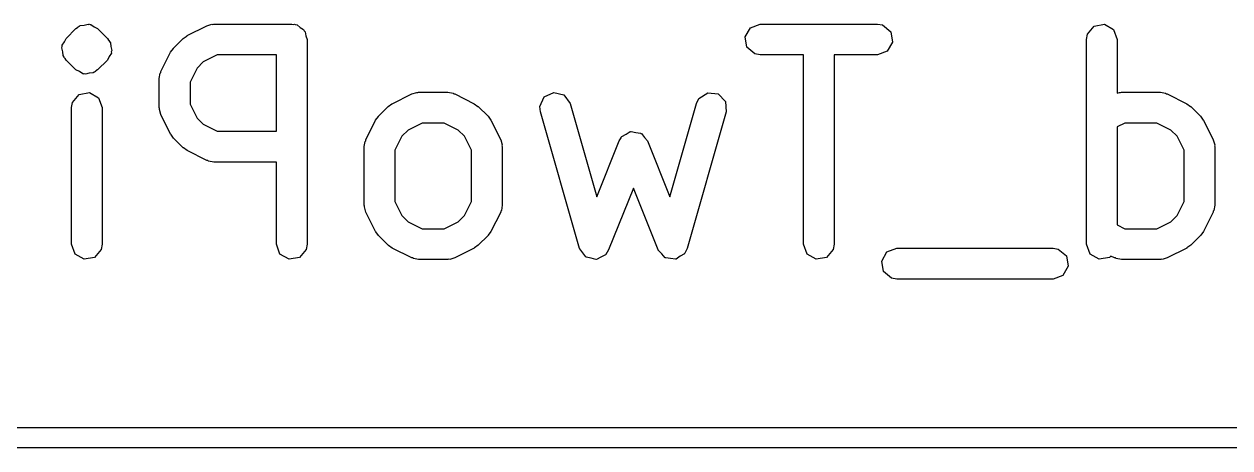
# Model space of a CAD drawing. Extents: x 0.18 to 3.03, y 0.18 to 2.17.
# Drawn here: x 1.4389 to 1.6705, y 1.6128 to 1.6944 of the extents above; entities that cross this region are included whole.
import ezdxf

# ---------------------------------------------------------------- set-up
doc = ezdxf.new("R2010")
doc.units = 0
doc.header["$MEASUREMENT"] = 0
doc.layers.add('BLACK', color=7, linetype='CONTINUOUS')

msp = doc.modelspace()

# ---------------------------------------------------------------- linework, layer by layer
at = {"layer": 'BLACK', "linetype": 'CONTINUOUS'}
for p, q in [((1.44699, 1.69161), (1.44887, 1.69349)), ((1.44887, 1.69349), (1.44919, 1.69371)), ((1.44919, 1.69371), (1.44926, 1.69382)), ((1.44926, 1.69382), (1.44939, 1.69385)), ((1.44939, 1.69385), (1.4494, 1.69386)), ((1.4494, 1.69386), (1.44948, 1.69396)), ((1.44948, 1.69396), (1.44956, 1.69397)), ((1.44956, 1.69397), (1.44971, 1.69408)), ((1.44971, 1.69408), (1.45047, 1.69414)), ((1.45047, 1.69414), (1.45121, 1.69434)), ((1.45121, 1.69434), (1.45134, 1.69429)), ((1.45134, 1.69429), (1.45147, 1.69431)), ((1.45147, 1.69431), (1.45159, 1.69424)), ((1.45159, 1.69424), (1.45172, 1.69425)), ((1.45172, 1.69425), (1.45235, 1.69381)), ((1.45235, 1.69381), (1.45304, 1.69349)), ((1.45304, 1.69349), (1.45492, 1.69161)), ((1.47026, 1.69217), (1.47401, 1.69404)), ((1.47401, 1.69404), (1.47499, 1.69433)), ((1.47499, 1.69433), (1.47516, 1.69429)), ((1.47516, 1.69429), (1.47533, 1.69435)), ((1.47533, 1.69435), (1.49033, 1.69435)), ((1.49033, 1.69435), (1.49071, 1.69429)), ((1.49071, 1.69429), (1.49084, 1.69431)), ((1.49084, 1.69431), (1.49095, 1.69424)), ((1.49095, 1.69424), (1.49134, 1.69418)), ((1.49134, 1.69418), (1.49192, 1.69368)), ((1.49192, 1.69368), (1.49259, 1.6933)), ((1.49259, 1.6933), (1.49268, 1.69305)), ((1.57741, 1.69191), (1.57842, 1.69366)), ((1.57842, 1.69366), (1.58031, 1.69435)), ((1.58031, 1.69435), (1.60281, 1.69435)), ((1.60281, 1.69435), (1.60382, 1.69418)), ((1.60382, 1.69418), (1.60537, 1.69288)), ((1.64316, 1.69241), (1.64446, 1.69396)), ((1.64446, 1.69396), (1.64644, 1.69431)), ((1.64644, 1.69431), (1.64819, 1.6933)), ((1.64819, 1.6933), (1.64888, 1.6914)), ((1.44623, 1.69029), (1.44667, 1.69092)), ((1.44667, 1.69092), (1.44699, 1.69161)), ((1.45492, 1.69161), (1.45514, 1.69129)), ((1.45514, 1.69129), (1.45525, 1.69122)), ((1.45525, 1.69122), (1.45528, 1.69109)), ((1.45528, 1.69109), (1.45551, 1.69077)), ((1.46762, 1.68974), (1.46949, 1.69161)), ((1.46949, 1.69161), (1.47021, 1.69212)), ((1.47021, 1.69212), (1.47026, 1.69217)), ((1.49268, 1.69305), (1.49288, 1.69288)), ((1.49288, 1.69288), (1.49302, 1.69212)), ((1.49302, 1.69212), (1.49328, 1.6914)), ((1.49328, 1.6914), (1.49328, 1.65203)), ((1.57776, 1.68992), (1.57741, 1.69191)), ((1.60572, 1.69089), (1.60471, 1.68914)), ((1.60537, 1.69288), (1.60572, 1.69089)), ((1.64298, 1.6914), (1.64316, 1.69241)), ((1.64298, 1.65203), (1.64298, 1.6914)), ((1.64888, 1.6914), (1.64888, 1.68107)), ((1.44614, 1.68978), (1.44625, 1.69002)), ((1.44634, 1.68904), (1.44614, 1.68978)), ((1.44625, 1.69002), (1.44623, 1.69029)), ((1.44641, 1.68828), (1.44634, 1.68904)), ((1.45568, 1.68876), (1.45524, 1.68813)), ((1.45551, 1.69077), (1.45557, 1.69001)), ((1.45557, 1.69001), (1.45577, 1.68927)), ((1.45577, 1.68927), (1.45566, 1.68903)), ((1.45566, 1.68903), (1.45568, 1.68876)), ((1.46519, 1.68522), (1.46706, 1.68897)), ((1.46706, 1.68897), (1.46759, 1.68968)), ((1.46759, 1.68968), (1.46762, 1.68974)), ((1.5793, 1.68863), (1.57776, 1.68992)), ((1.58031, 1.68845), (1.5793, 1.68863)), ((1.60471, 1.68914), (1.60281, 1.68845)), ((1.44663, 1.68796), (1.44641, 1.68828)), ((1.44666, 1.68783), (1.44663, 1.68796)), ((1.44677, 1.68776), (1.44666, 1.68783)), ((1.44699, 1.68744), (1.44677, 1.68776)), ((1.44887, 1.68556), (1.44699, 1.68744)), ((1.45492, 1.68744), (1.45304, 1.68556)), ((1.45524, 1.68813), (1.45492, 1.68744)), ((1.47333, 1.6871), (1.47213, 1.6859)), ((1.47603, 1.68845), (1.47333, 1.6871)), ((1.48737, 1.68845), (1.47603, 1.68845)), ((1.48737, 1.67373), (1.48737, 1.68845)), ((1.58861, 1.68845), (1.58031, 1.68845)), ((1.58861, 1.65203), (1.58861, 1.68845)), ((1.60281, 1.68845), (1.59452, 1.68845)), ((1.59452, 1.68845), (1.59452, 1.65203)), ((1.44956, 1.68524), (1.44887, 1.68556)), ((1.45019, 1.6848), (1.44956, 1.68524)), ((1.45033, 1.68481), (1.45019, 1.6848)), ((1.45044, 1.68474), (1.45033, 1.68481)), ((1.45058, 1.68477), (1.45044, 1.68474)), ((1.4507, 1.68471), (1.45058, 1.68477)), ((1.45144, 1.68491), (1.4507, 1.68471)), ((1.4522, 1.68498), (1.45144, 1.68491)), ((1.45235, 1.68508), (1.4522, 1.68498)), ((1.45243, 1.68509), (1.45235, 1.68508)), ((1.45252, 1.68519), (1.45243, 1.68509)), ((1.45265, 1.68523), (1.45252, 1.6852)), ((1.45252, 1.6852), (1.45252, 1.68519)), ((1.45272, 1.68534), (1.45265, 1.68523)), ((1.45304, 1.68556), (1.45272, 1.68534)), ((1.46488, 1.6839), (1.46505, 1.68491)), ((1.46488, 1.67828), (1.46488, 1.6839)), ((1.46505, 1.68491), (1.46517, 1.68505)), ((1.46517, 1.68505), (1.46519, 1.68522)), ((1.47213, 1.6859), (1.47078, 1.6832)), ((1.47078, 1.6832), (1.47078, 1.67897)), ((1.448, 1.67828), (1.44818, 1.67929)), ((1.44818, 1.67929), (1.44948, 1.68083)), ((1.44948, 1.68083), (1.45147, 1.68119)), ((1.45147, 1.68119), (1.45322, 1.68018)), ((1.45322, 1.68018), (1.45391, 1.67828)), ((1.50963, 1.67904), (1.51338, 1.68092)), ((1.51338, 1.68092), (1.51436, 1.68121)), ((1.51436, 1.68121), (1.51453, 1.68117)), ((1.51453, 1.68117), (1.5147, 1.68123)), ((1.5147, 1.68123), (1.52032, 1.68123)), ((1.52032, 1.68123), (1.52133, 1.68105)), ((1.52133, 1.68105), (1.52147, 1.68094)), ((1.52147, 1.68094), (1.52164, 1.68092)), ((1.52164, 1.68092), (1.52539, 1.67904)), ((1.538, 1.67849), (1.53882, 1.68033)), ((1.53882, 1.68033), (1.54064, 1.68121)), ((1.54064, 1.68121), (1.5426, 1.68072)), ((1.5426, 1.68072), (1.54378, 1.67909)), ((1.5681, 1.67909), (1.56855, 1.68001)), ((1.56855, 1.68001), (1.57022, 1.68114)), ((1.57022, 1.68114), (1.57223, 1.68093)), ((1.57223, 1.68093), (1.57364, 1.67948)), ((1.57364, 1.67948), (1.57378, 1.67747)), ((1.64888, 1.68107), (1.64934, 1.68121)), ((1.64934, 1.68121), (1.64952, 1.68117)), ((1.64952, 1.68117), (1.64968, 1.68123)), ((1.64968, 1.68123), (1.65718, 1.68123)), ((1.65718, 1.68123), (1.65819, 1.68105)), ((1.65819, 1.68105), (1.65833, 1.68094)), ((1.65833, 1.68094), (1.6585, 1.68092)), ((1.6585, 1.68092), (1.66225, 1.67904)), ((1.448, 1.65203), (1.448, 1.67828)), ((1.45391, 1.67828), (1.45391, 1.65203)), ((1.46494, 1.67811), (1.46488, 1.67828)), ((1.4649, 1.67794), (1.46494, 1.67811)), ((1.46519, 1.67696), (1.4649, 1.67794)), ((1.46706, 1.67321), (1.46519, 1.67696)), ((1.47078, 1.67897), (1.47213, 1.67628)), ((1.50699, 1.67662), (1.50886, 1.67849)), ((1.50886, 1.67849), (1.50958, 1.679)), ((1.50958, 1.679), (1.50963, 1.67904)), ((1.52539, 1.67904), (1.5261, 1.67852)), ((1.5261, 1.67852), (1.52616, 1.67849)), ((1.52616, 1.67849), (1.52803, 1.67662)), ((1.53811, 1.67747), (1.538, 1.67849)), ((1.5456, 1.65122), (1.53811, 1.67747)), ((1.54378, 1.67909), (1.54891, 1.66115)), ((1.56298, 1.66115), (1.5681, 1.67909)), ((1.57378, 1.67747), (1.56628, 1.65122)), ((1.66225, 1.67904), (1.66296, 1.67852)), ((1.66296, 1.67852), (1.66302, 1.67849)), ((1.66302, 1.67849), (1.66489, 1.67662)), ((1.47213, 1.67628), (1.47333, 1.67508)), ((1.47333, 1.67508), (1.47603, 1.67373)), ((1.50456, 1.6721), (1.50643, 1.67585)), ((1.50643, 1.67585), (1.50696, 1.67656)), ((1.50696, 1.67656), (1.50699, 1.67662)), ((1.5154, 1.67532), (1.5127, 1.67398)), ((1.51963, 1.67532), (1.5154, 1.67532)), ((1.52232, 1.67398), (1.51963, 1.67532)), ((1.52803, 1.67662), (1.52854, 1.67589)), ((1.52854, 1.67589), (1.52859, 1.67585)), ((1.52859, 1.67585), (1.53046, 1.6721)), ((1.65038, 1.67532), (1.64888, 1.67458)), ((1.64888, 1.67458), (1.64888, 1.65573)), ((1.65648, 1.67532), (1.65038, 1.67532)), ((1.65918, 1.67398), (1.65648, 1.67532)), ((1.66489, 1.67662), (1.6654, 1.67589)), ((1.6654, 1.67589), (1.66545, 1.67585)), ((1.66545, 1.67585), (1.66732, 1.6721)), ((1.46711, 1.67316), (1.46706, 1.67321)), ((1.46762, 1.67244), (1.46711, 1.67316)), ((1.46949, 1.67057), (1.46762, 1.67244)), ((1.47603, 1.67373), (1.48737, 1.67373)), ((1.5115, 1.67278), (1.51015, 1.67008)), ((1.5127, 1.67398), (1.5115, 1.67278)), ((1.52352, 1.67278), (1.52232, 1.67398)), ((1.52487, 1.67008), (1.52352, 1.67278)), ((1.5532, 1.67188), (1.55359, 1.6725)), ((1.55359, 1.6725), (1.55362, 1.6726)), ((1.55362, 1.6726), (1.55367, 1.67264)), ((1.55367, 1.67264), (1.55374, 1.67275)), ((1.55374, 1.67275), (1.55455, 1.67318)), ((1.55455, 1.67318), (1.55534, 1.67367)), ((1.55534, 1.67367), (1.55544, 1.67365)), ((1.55544, 1.67365), (1.55552, 1.6737)), ((1.55552, 1.6737), (1.55643, 1.67351)), ((1.55643, 1.67351), (1.55734, 1.67338)), ((1.55734, 1.67338), (1.5574, 1.67331)), ((1.5574, 1.67331), (1.5575, 1.67329)), ((1.5575, 1.67329), (1.55807, 1.67256)), ((1.55807, 1.67256), (1.55868, 1.67188)), ((1.66038, 1.67278), (1.65918, 1.67398)), ((1.66173, 1.67008), (1.66038, 1.67278)), ((1.46955, 1.67054), (1.46949, 1.67057)), ((1.47026, 1.67001), (1.46955, 1.67054)), ((1.47401, 1.66814), (1.47026, 1.67001)), ((1.50425, 1.67078), (1.50442, 1.67179)), ((1.50425, 1.65953), (1.50425, 1.67078)), ((1.50442, 1.67179), (1.50454, 1.67192)), ((1.50454, 1.67192), (1.50456, 1.6721)), ((1.51015, 1.67008), (1.51015, 1.66023)), ((1.52487, 1.66023), (1.52487, 1.67008)), ((1.53046, 1.6721), (1.53075, 1.67112)), ((1.53075, 1.67112), (1.53071, 1.67094)), ((1.53071, 1.67094), (1.53077, 1.67078)), ((1.53077, 1.67078), (1.53077, 1.65953)), ((1.54891, 1.66115), (1.5532, 1.67188)), ((1.55868, 1.67188), (1.56298, 1.66115)), ((1.66173, 1.66023), (1.66173, 1.67008)), ((1.66732, 1.6721), (1.66761, 1.67112)), ((1.66761, 1.67112), (1.66757, 1.67094)), ((1.66757, 1.67094), (1.66763, 1.67078)), ((1.66763, 1.67078), (1.66763, 1.65953)), ((1.47418, 1.66812), (1.47401, 1.66814)), ((1.47432, 1.668), (1.47418, 1.66812)), ((1.47533, 1.66783), (1.47432, 1.668)), ((1.48737, 1.66783), (1.47533, 1.66783)), ((1.48737, 1.65203), (1.48737, 1.66783)), ((1.55594, 1.66283), (1.55119, 1.65093)), ((1.5607, 1.65093), (1.55594, 1.66283)), ((1.50431, 1.65936), (1.50425, 1.65953)), ((1.50427, 1.65919), (1.50431, 1.65936)), ((1.50456, 1.65821), (1.50427, 1.65919)), ((1.51015, 1.66023), (1.5115, 1.65753)), ((1.52352, 1.65753), (1.52487, 1.66023)), ((1.53048, 1.65838), (1.53046, 1.65821)), ((1.5306, 1.65852), (1.53048, 1.65838)), ((1.53077, 1.65953), (1.5306, 1.65852)), ((1.66038, 1.65753), (1.66173, 1.66023)), ((1.66734, 1.65838), (1.66732, 1.65821)), ((1.66745, 1.65852), (1.66734, 1.65838)), ((1.66763, 1.65953), (1.66745, 1.65852)), ((1.50643, 1.65446), (1.50456, 1.65821)), ((1.5115, 1.65753), (1.5127, 1.65633)), ((1.5127, 1.65633), (1.5154, 1.65498)), ((1.51963, 1.65498), (1.52232, 1.65633)), ((1.52232, 1.65633), (1.52352, 1.65753)), ((1.53046, 1.65821), (1.52859, 1.65446)), ((1.65648, 1.65498), (1.65918, 1.65633)), ((1.65918, 1.65633), (1.66038, 1.65753)), ((1.66732, 1.65821), (1.66545, 1.65446)), ((1.50648, 1.65442), (1.50643, 1.65446)), ((1.50699, 1.65369), (1.50648, 1.65442)), ((1.5154, 1.65498), (1.51963, 1.65498)), ((1.52806, 1.65375), (1.52803, 1.65369)), ((1.52859, 1.65446), (1.52806, 1.65375)), ((1.64888, 1.65573), (1.65038, 1.65498)), ((1.65038, 1.65498), (1.65648, 1.65498)), ((1.66492, 1.65375), (1.66489, 1.65369)), ((1.66545, 1.65446), (1.66492, 1.65375)), ((1.44869, 1.65013), (1.448, 1.65203)), ((1.45391, 1.65203), (1.45373, 1.65102)), ((1.48806, 1.65013), (1.48737, 1.65203)), ((1.49328, 1.65203), (1.4931, 1.65102)), ((1.50886, 1.65182), (1.50699, 1.65369)), ((1.50892, 1.65179), (1.50886, 1.65182)), ((1.50963, 1.65126), (1.50892, 1.65179)), ((1.52616, 1.65182), (1.52544, 1.65131)), ((1.52803, 1.65369), (1.52616, 1.65182)), ((1.5893, 1.65013), (1.58861, 1.65203)), ((1.59452, 1.65203), (1.59434, 1.65102)), ((1.64367, 1.65013), (1.64298, 1.65203)), ((1.66302, 1.65182), (1.66229, 1.65131)), ((1.66489, 1.65369), (1.66302, 1.65182)), ((1.45044, 1.64912), (1.44869, 1.65013)), ((1.45243, 1.64947), (1.45044, 1.64912)), ((1.45373, 1.65102), (1.45243, 1.64947)), ((1.48981, 1.64912), (1.48806, 1.65013)), ((1.4918, 1.64947), (1.48981, 1.64912)), ((1.4931, 1.65102), (1.4918, 1.64947)), ((1.51338, 1.64939), (1.50963, 1.65126)), ((1.51355, 1.64937), (1.51338, 1.64939)), ((1.51369, 1.64926), (1.51355, 1.64937)), ((1.5147, 1.64908), (1.51369, 1.64926)), ((1.52049, 1.64914), (1.52032, 1.64908)), ((1.52066, 1.6491), (1.52049, 1.64914)), ((1.52164, 1.64939), (1.52066, 1.6491)), ((1.52539, 1.65126), (1.52164, 1.64939)), ((1.52544, 1.65131), (1.52539, 1.65126)), ((1.54564, 1.65117), (1.5456, 1.65122)), ((1.54564, 1.65111), (1.54564, 1.65117)), ((1.54623, 1.65036), (1.54564, 1.65111)), ((1.54679, 1.64958), (1.54623, 1.65036)), ((1.54685, 1.64957), (1.54679, 1.64958)), ((1.54689, 1.64952), (1.54685, 1.64957)), ((1.54782, 1.64933), (1.54689, 1.64952)), ((1.54875, 1.64909), (1.54782, 1.64933)), ((1.5488, 1.64912), (1.54875, 1.64909)), ((1.54886, 1.64911), (1.5488, 1.64912)), ((1.54971, 1.64956), (1.54886, 1.64911)), ((1.55057, 1.64998), (1.54971, 1.64956)), ((1.55059, 1.65003), (1.55057, 1.64998)), ((1.55065, 1.65006), (1.55059, 1.65003)), ((1.55119, 1.65093), (1.55065, 1.65006)), ((1.56074, 1.65089), (1.5607, 1.65093)), ((1.56075, 1.65083), (1.56074, 1.65089)), ((1.56141, 1.65014), (1.56075, 1.65083)), ((1.56205, 1.64943), (1.56141, 1.65014)), ((1.56211, 1.64942), (1.56205, 1.64943)), ((1.56215, 1.64938), (1.56211, 1.64942)), ((1.5631, 1.64928), (1.56215, 1.64938)), ((1.56405, 1.64914), (1.5631, 1.64928)), ((1.5641, 1.64917), (1.56405, 1.64914)), ((1.56416, 1.64917), (1.5641, 1.64917)), ((1.56495, 1.6497), (1.56416, 1.64917)), ((1.56576, 1.6502), (1.56495, 1.6497)), ((1.56578, 1.65026), (1.56576, 1.6502)), ((1.56583, 1.6503), (1.56578, 1.65026)), ((1.56628, 1.65122), (1.56583, 1.6503)), ((1.59105, 1.64912), (1.5893, 1.65013)), ((1.59304, 1.64947), (1.59105, 1.64912)), ((1.59434, 1.65102), (1.59304, 1.64947)), ((1.60365, 1.64879), (1.60466, 1.65054)), ((1.60466, 1.65054), (1.60656, 1.65123)), ((1.60656, 1.65123), (1.63656, 1.65123)), ((1.63656, 1.65123), (1.63757, 1.65106)), ((1.63757, 1.65106), (1.63912, 1.64976)), ((1.63912, 1.64976), (1.63947, 1.64777)), ((1.64542, 1.64912), (1.64367, 1.65013)), ((1.64741, 1.64947), (1.64542, 1.64912)), ((1.64764, 1.64975), (1.64741, 1.64947)), ((1.64836, 1.64939), (1.64764, 1.64975)), ((1.64854, 1.64937), (1.64836, 1.64939)), ((1.64867, 1.64926), (1.64854, 1.64937)), ((1.64968, 1.64908), (1.64867, 1.64926)), ((1.65735, 1.64914), (1.65718, 1.64908)), ((1.65752, 1.6491), (1.65735, 1.64914)), ((1.6585, 1.64939), (1.65752, 1.6491)), ((1.66225, 1.65126), (1.6585, 1.64939)), ((1.66229, 1.65131), (1.66225, 1.65126)), ((1.52032, 1.64908), (1.5147, 1.64908)), ((1.604, 1.6468), (1.60365, 1.64879)), ((1.60555, 1.64551), (1.604, 1.6468)), ((1.63947, 1.64777), (1.63846, 1.64602)), ((1.65718, 1.64908), (1.64968, 1.64908)), ((1.60656, 1.64533), (1.60555, 1.64551)), ((1.63656, 1.64533), (1.60656, 1.64533)), ((1.63846, 1.64602), (1.63656, 1.64533)), ((0.857864, 1.61679), (2.46614, 1.61679)), ((2.46417, 1.61285), (0.860417, 1.61285))]:
    msp.add_line(p, q, dxfattribs=at)

doc.saveas('drawing.dxf')
